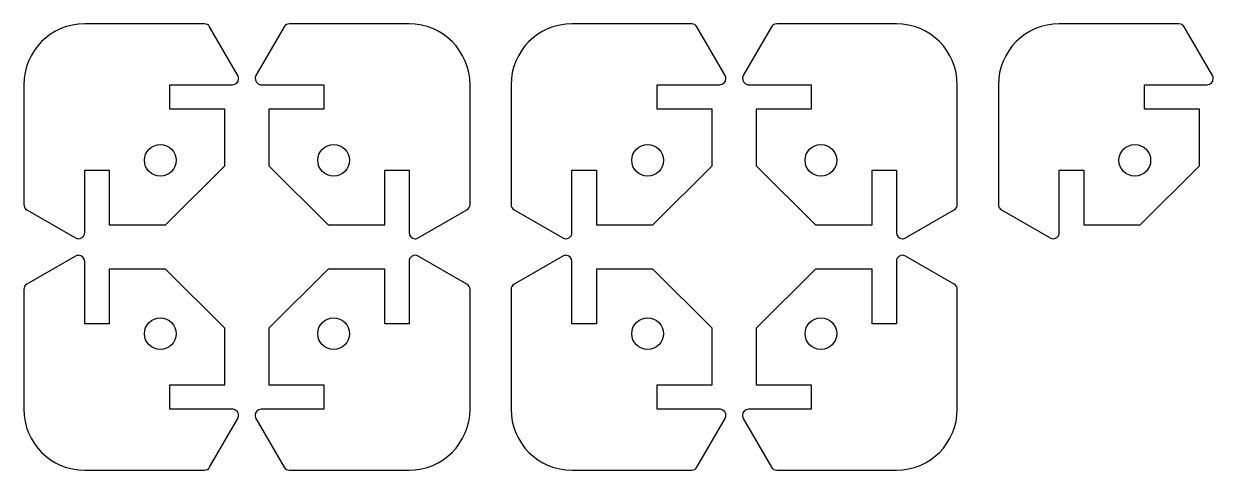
# Model space of a CAD drawing. Header units: inches. Extents: x 54 to 152, y 42 to 250.
# Drawn here: x 54.4 to 152, y 42.5 to 79.1 of the extents above; entities that cross this region are included whole.
import ezdxf

# ---------------------------------------------------------------- set-up
doc = ezdxf.new("R2010")
doc.units = ezdxf.units.IN
doc.header["$MEASUREMENT"] = 0

# ---------------------------------------------------------------- blocks, each defined once
blk = doc.blocks.new('block 2')
at = {"color": 7, "lineweight": 25, "true_color": 0xffffff}
blk.add_open_spline([(146.862, 67.891), (146.862, 68.609), (146.28, 69.191), (145.563, 69.191), (144.845, 69.191), (144.262, 68.609), (144.262, 67.891), (144.262, 67.173), (144.845, 66.591), (145.563, 66.591), (146.28, 66.591), (146.862, 67.173), (146.862, 67.891), (146.862, 67.891), (146.862, 67.891), (146.862, 67.891)], degree=3, knots=[0, 0, 0, 0, 1, 1, 1, 2, 2, 2, 3, 3, 3, 4, 4, 4, 5, 5, 5, 5], dxfattribs=at)
blk = doc.blocks.new('block 3')
at = {"color": 7, "lineweight": 25, "true_color": 0xffffff}
blk.add_open_spline([(151.496, 74.091), (151.773, 74.091), (151.997, 74.315), (151.997, 74.591), (151.997, 74.679), (151.973, 74.765), (151.929, 74.841)], degree=3, knots=[0, 0, 0, 0, 1, 1, 1, 2, 2, 2, 2], dxfattribs=at)
blk = doc.blocks.new('block 4')
at = {"color": 7, "lineweight": 25, "true_color": 0xffffff}
blk.add_lwpolyline([(146.362, 74.091), (151.496, 74.091)], dxfattribs=at)
blk = doc.blocks.new('block 5')
at = {"color": 7, "lineweight": 25, "true_color": 0xffffff}
blk.add_lwpolyline([(146.005, 62.591), (150.862, 67.449)], dxfattribs=at)
blk = doc.blocks.new('block 6')
at = {"color": 7, "lineweight": 25, "true_color": 0xffffff}
blk.add_lwpolyline([(141.363, 62.591), (146.005, 62.591)], dxfattribs=at)
blk = doc.blocks.new('block 7')
at = {"color": 7, "lineweight": 25, "true_color": 0xffffff}
blk.add_lwpolyline([(139.362, 67.091), (141.363, 67.091)], dxfattribs=at)
blk = doc.blocks.new('block 8')
at = {"color": 7, "lineweight": 25, "true_color": 0xffffff}
blk.add_lwpolyline([(139.362, 61.957), (139.362, 67.091)], dxfattribs=at)
blk = doc.blocks.new('block 9')
at = {"color": 7, "lineweight": 25, "true_color": 0xffffff}
blk.add_open_spline([(138.612, 61.524), (138.852, 61.386), (139.157, 61.468), (139.296, 61.707), (139.339, 61.783), (139.362, 61.869), (139.362, 61.957)], degree=3, knots=[0, 0, 0, 0, 1, 1, 1, 2, 2, 2, 2], dxfattribs=at)
blk = doc.blocks.new('block 10')
at = {"color": 7, "lineweight": 25, "true_color": 0xffffff}
blk.add_open_spline([(134.363, 64.267), (134.363, 64.088), (134.458, 63.923), (134.613, 63.834)], degree=3, dxfattribs=at)
blk = doc.blocks.new('block 11')
at = {"color": 7, "lineweight": 25, "true_color": 0xffffff}
blk.add_lwpolyline([(134.363, 74.091), (134.363, 64.267)], dxfattribs=at)
blk = doc.blocks.new('block 12')
at = {"color": 7, "lineweight": 25, "true_color": 0xffffff}
blk.add_open_spline([(139.362, 79.091), (136.601, 79.091), (134.363, 76.853), (134.363, 74.091)], degree=3, dxfattribs=at)
blk = doc.blocks.new('block 13')
at = {"color": 7, "lineweight": 25, "true_color": 0xffffff}
blk.add_lwpolyline([(149.187, 79.091), (139.362, 79.091)], dxfattribs=at)
blk = doc.blocks.new('block 14')
at = {"color": 7, "lineweight": 25, "true_color": 0xffffff}
blk.add_open_spline([(149.62, 78.841), (149.531, 78.996), (149.366, 79.091), (149.187, 79.091)], degree=3, dxfattribs=at)
blk = doc.blocks.new('block 15')
at = {"color": 7, "lineweight": 25, "true_color": 0xffffff}
blk.add_lwpolyline([(151.929, 74.841), (149.62, 78.841)], dxfattribs=at)
blk = doc.blocks.new('block 16')
at = {"color": 7, "lineweight": 25, "true_color": 0xffffff}
blk.add_lwpolyline([(150.862, 72.091), (146.362, 72.091)], dxfattribs=at)
blk = doc.blocks.new('block 17')
at = {"color": 7, "lineweight": 25, "true_color": 0xffffff}
blk.add_lwpolyline([(150.862, 67.449), (150.862, 72.091)], dxfattribs=at)
blk = doc.blocks.new('block 18')
at = {"color": 7, "lineweight": 25, "true_color": 0xffffff}
blk.add_lwpolyline([(141.363, 67.091), (141.363, 62.591)], dxfattribs=at)
blk = doc.blocks.new('block 19')
at = {"color": 7, "lineweight": 25, "true_color": 0xffffff}
blk.add_lwpolyline([(146.362, 72.091), (146.362, 74.091)], dxfattribs=at)
blk = doc.blocks.new('block 20')
at = {"color": 7, "lineweight": 25, "true_color": 0xffffff}
blk.add_lwpolyline([(134.613, 63.834), (138.612, 61.524)], dxfattribs=at)
blk = doc.blocks.new('block 21')
at = {"color": 7, "lineweight": 25, "true_color": 0xffffff}
blk.add_open_spline([(106.863, 67.891), (106.863, 68.609), (106.281, 69.191), (105.563, 69.191), (104.845, 69.191), (104.263, 68.609), (104.263, 67.891), (104.263, 67.173), (104.845, 66.591), (105.563, 66.591), (106.281, 66.591), (106.863, 67.173), (106.863, 67.891), (106.863, 67.891), (106.863, 67.891), (106.863, 67.891)], degree=3, knots=[0, 0, 0, 0, 1, 1, 1, 2, 2, 2, 3, 3, 3, 4, 4, 4, 5, 5, 5, 5], dxfattribs=at)
blk = doc.blocks.new('block 22')
at = {"color": 7, "lineweight": 25, "true_color": 0xffffff}
blk.add_open_spline([(111.496, 74.091), (111.773, 74.091), (111.997, 74.315), (111.997, 74.591), (111.997, 74.679), (111.974, 74.765), (111.929, 74.841)], degree=3, knots=[0, 0, 0, 0, 1, 1, 1, 2, 2, 2, 2], dxfattribs=at)
blk = doc.blocks.new('block 23')
at = {"color": 7, "lineweight": 25, "true_color": 0xffffff}
blk.add_lwpolyline([(106.362, 72.091), (106.362, 74.091)], dxfattribs=at)
blk = doc.blocks.new('block 24')
at = {"color": 7, "lineweight": 25, "true_color": 0xffffff}
blk.add_lwpolyline([(110.862, 67.449), (110.862, 72.091)], dxfattribs=at)
blk = doc.blocks.new('block 25')
at = {"color": 7, "lineweight": 25, "true_color": 0xffffff}
blk.add_lwpolyline([(106.005, 62.591), (110.862, 67.449)], dxfattribs=at)
blk = doc.blocks.new('block 26')
at = {"color": 7, "lineweight": 25, "true_color": 0xffffff}
blk.add_lwpolyline([(101.362, 62.591), (106.005, 62.591)], dxfattribs=at)
blk = doc.blocks.new('block 27')
at = {"color": 7, "lineweight": 25, "true_color": 0xffffff}
blk.add_lwpolyline([(99.362, 67.091), (101.362, 67.091)], dxfattribs=at)
blk = doc.blocks.new('block 28')
at = {"color": 7, "lineweight": 25, "true_color": 0xffffff}
blk.add_lwpolyline([(99.362, 61.957), (99.362, 67.091)], dxfattribs=at)
blk = doc.blocks.new('block 29')
at = {"color": 7, "lineweight": 25, "true_color": 0xffffff}
blk.add_open_spline([(98.612, 61.524), (98.852, 61.386), (99.157, 61.468), (99.296, 61.707), (99.339, 61.783), (99.362, 61.869), (99.362, 61.957)], degree=3, knots=[0, 0, 0, 0, 1, 1, 1, 2, 2, 2, 2], dxfattribs=at)
blk = doc.blocks.new('block 30')
at = {"color": 7, "lineweight": 25, "true_color": 0xffffff}
blk.add_lwpolyline([(94.612, 63.834), (98.612, 61.524)], dxfattribs=at)
blk = doc.blocks.new('block 31')
at = {"color": 7, "lineweight": 25, "true_color": 0xffffff}
blk.add_open_spline([(94.363, 64.267), (94.363, 64.088), (94.458, 63.923), (94.612, 63.834)], degree=3, dxfattribs=at)
blk = doc.blocks.new('block 32')
at = {"color": 7, "lineweight": 25, "true_color": 0xffffff}
blk.add_lwpolyline([(94.363, 74.091), (94.363, 64.267)], dxfattribs=at)
blk = doc.blocks.new('block 33')
at = {"color": 7, "lineweight": 25, "true_color": 0xffffff}
blk.add_open_spline([(99.362, 79.091), (96.601, 79.091), (94.363, 76.853), (94.363, 74.091)], degree=3, dxfattribs=at)
blk = doc.blocks.new('block 34')
at = {"color": 7, "lineweight": 25, "true_color": 0xffffff}
blk.add_open_spline([(109.62, 78.841), (109.531, 78.996), (109.366, 79.091), (109.187, 79.091)], degree=3, dxfattribs=at)
blk = doc.blocks.new('block 35')
at = {"color": 7, "lineweight": 25, "true_color": 0xffffff}
blk.add_lwpolyline([(111.929, 74.841), (109.62, 78.841)], dxfattribs=at)
blk = doc.blocks.new('block 36')
at = {"color": 7, "lineweight": 25, "true_color": 0xffffff}
blk.add_lwpolyline([(101.362, 67.091), (101.362, 62.591)], dxfattribs=at)
blk = doc.blocks.new('block 37')
at = {"color": 7, "lineweight": 25, "true_color": 0xffffff}
blk.add_lwpolyline([(106.362, 74.091), (111.496, 74.091)], dxfattribs=at)
blk = doc.blocks.new('block 38')
at = {"color": 7, "lineweight": 25, "true_color": 0xffffff}
blk.add_lwpolyline([(109.187, 79.091), (99.362, 79.091)], dxfattribs=at)
blk = doc.blocks.new('block 39')
at = {"color": 7, "lineweight": 25, "true_color": 0xffffff}
blk.add_lwpolyline([(110.862, 72.091), (106.362, 72.091)], dxfattribs=at)
blk = doc.blocks.new('block 40')
at = {"color": 7, "lineweight": 25, "true_color": 0xffffff}
blk.add_open_spline([(121.09, 67.891), (121.09, 68.609), (120.508, 69.191), (119.79, 69.191), (119.072, 69.191), (118.49, 68.609), (118.49, 67.891), (118.49, 67.173), (119.072, 66.591), (119.79, 66.591), (120.508, 66.591), (121.09, 67.173), (121.09, 67.891), (121.09, 67.891), (121.09, 67.891), (121.09, 67.891)], degree=3, knots=[0, 0, 0, 0, 1, 1, 1, 2, 2, 2, 3, 3, 3, 4, 4, 4, 5, 5, 5, 5], dxfattribs=at)
blk = doc.blocks.new('block 41')
at = {"color": 7, "lineweight": 25, "true_color": 0xffffff}
blk.add_open_spline([(125.99, 61.957), (125.99, 61.681), (126.214, 61.457), (126.49, 61.457), (126.578, 61.457), (126.664, 61.48), (126.74, 61.524)], degree=3, knots=[0, 0, 0, 0, 1, 1, 1, 2, 2, 2, 2], dxfattribs=at)
blk = doc.blocks.new('block 42')
at = {"color": 7, "lineweight": 25, "true_color": 0xffffff}
blk.add_lwpolyline([(125.99, 67.091), (125.99, 61.957)], dxfattribs=at)
blk = doc.blocks.new('block 43')
at = {"color": 7, "lineweight": 25, "true_color": 0xffffff}
blk.add_lwpolyline([(123.99, 67.091), (125.99, 67.091)], dxfattribs=at)
blk = doc.blocks.new('block 44')
at = {"color": 7, "lineweight": 25, "true_color": 0xffffff}
blk.add_lwpolyline([(123.99, 62.591), (123.99, 67.091)], dxfattribs=at)
blk = doc.blocks.new('block 45')
at = {"color": 7, "lineweight": 25, "true_color": 0xffffff}
blk.add_lwpolyline([(119.348, 62.591), (123.99, 62.591)], dxfattribs=at)
blk = doc.blocks.new('block 46')
at = {"color": 7, "lineweight": 25, "true_color": 0xffffff}
blk.add_lwpolyline([(114.49, 67.449), (119.348, 62.591)], dxfattribs=at)
blk = doc.blocks.new('block 47')
at = {"color": 7, "lineweight": 25, "true_color": 0xffffff}
blk.add_lwpolyline([(114.49, 72.091), (114.49, 67.449)], dxfattribs=at)
blk = doc.blocks.new('block 48')
at = {"color": 7, "lineweight": 25, "true_color": 0xffffff}
blk.add_lwpolyline([(118.99, 72.091), (114.49, 72.091)], dxfattribs=at)
blk = doc.blocks.new('block 49')
at = {"color": 7, "lineweight": 25, "true_color": 0xffffff}
blk.add_lwpolyline([(118.99, 74.091), (118.99, 72.091)], dxfattribs=at)
blk = doc.blocks.new('block 50')
at = {"color": 7, "lineweight": 25, "true_color": 0xffffff}
blk.add_lwpolyline([(113.856, 74.091), (118.99, 74.091)], dxfattribs=at)
blk = doc.blocks.new('block 51')
at = {"color": 7, "lineweight": 25, "true_color": 0xffffff}
blk.add_open_spline([(113.423, 74.841), (113.285, 74.602), (113.367, 74.296), (113.606, 74.158), (113.682, 74.114), (113.768, 74.091), (113.856, 74.091)], degree=3, knots=[0, 0, 0, 0, 1, 1, 1, 2, 2, 2, 2], dxfattribs=at)
blk = doc.blocks.new('block 52')
at = {"color": 7, "lineweight": 25, "true_color": 0xffffff}
blk.add_lwpolyline([(115.732, 78.841), (113.423, 74.841)], dxfattribs=at)
blk = doc.blocks.new('block 53')
at = {"color": 7, "lineweight": 25, "true_color": 0xffffff}
blk.add_open_spline([(116.165, 79.091), (115.987, 79.091), (115.822, 78.996), (115.732, 78.841)], degree=3, dxfattribs=at)
blk = doc.blocks.new('block 54')
at = {"color": 7, "lineweight": 25, "true_color": 0xffffff}
blk.add_lwpolyline([(125.99, 79.091), (116.165, 79.091)], dxfattribs=at)
blk = doc.blocks.new('block 55')
at = {"color": 7, "lineweight": 25, "true_color": 0xffffff}
blk.add_open_spline([(130.99, 74.091), (130.99, 76.853), (128.751, 79.091), (125.99, 79.091)], degree=3, dxfattribs=at)
blk = doc.blocks.new('block 56')
at = {"color": 7, "lineweight": 25, "true_color": 0xffffff}
blk.add_lwpolyline([(130.99, 64.267), (130.99, 74.091)], dxfattribs=at)
blk = doc.blocks.new('block 57')
at = {"color": 7, "lineweight": 25, "true_color": 0xffffff}
blk.add_open_spline([(130.74, 63.834), (130.895, 63.923), (130.99, 64.088), (130.99, 64.267)], degree=3, dxfattribs=at)
blk = doc.blocks.new('block 58')
at = {"color": 7, "lineweight": 25, "true_color": 0xffffff}
blk.add_lwpolyline([(126.74, 61.524), (130.74, 63.834)], dxfattribs=at)
blk = doc.blocks.new('block 59')
at = {"color": 7, "lineweight": 25, "true_color": 0xffffff}
blk.add_open_spline([(113.856, 47.464), (113.58, 47.464), (113.356, 47.24), (113.356, 46.964), (113.356, 46.876), (113.379, 46.79), (113.423, 46.714)], degree=3, knots=[0, 0, 0, 0, 1, 1, 1, 2, 2, 2, 2], dxfattribs=at)
blk = doc.blocks.new('block 60')
at = {"color": 7, "lineweight": 25, "true_color": 0xffffff}
blk.add_lwpolyline([(118.99, 47.464), (113.856, 47.464)], dxfattribs=at)
blk = doc.blocks.new('block 61')
at = {"color": 7, "lineweight": 25, "true_color": 0xffffff}
blk.add_lwpolyline([(118.99, 49.464), (118.99, 47.464)], dxfattribs=at)
blk = doc.blocks.new('block 62')
at = {"color": 7, "lineweight": 25, "true_color": 0xffffff}
blk.add_lwpolyline([(114.49, 54.106), (114.49, 49.464)], dxfattribs=at)
blk = doc.blocks.new('block 63')
at = {"color": 7, "lineweight": 25, "true_color": 0xffffff}
blk.add_lwpolyline([(119.348, 58.964), (114.49, 54.106)], dxfattribs=at)
blk = doc.blocks.new('block 64')
at = {"color": 7, "lineweight": 25, "true_color": 0xffffff}
blk.add_lwpolyline([(123.99, 58.964), (119.348, 58.964)], dxfattribs=at)
blk = doc.blocks.new('block 65')
at = {"color": 7, "lineweight": 25, "true_color": 0xffffff}
blk.add_lwpolyline([(125.99, 59.598), (125.99, 54.464)], dxfattribs=at)
blk = doc.blocks.new('block 66')
at = {"color": 7, "lineweight": 25, "true_color": 0xffffff}
blk.add_open_spline([(126.74, 60.031), (126.501, 60.169), (126.195, 60.087), (126.057, 59.848), (126.013, 59.772), (125.99, 59.686), (125.99, 59.598)], degree=3, knots=[0, 0, 0, 0, 1, 1, 1, 2, 2, 2, 2], dxfattribs=at)
blk = doc.blocks.new('block 67')
at = {"color": 7, "lineweight": 25, "true_color": 0xffffff}
blk.add_lwpolyline([(130.74, 57.722), (126.74, 60.031)], dxfattribs=at)
blk = doc.blocks.new('block 68')
at = {"color": 7, "lineweight": 25, "true_color": 0xffffff}
blk.add_open_spline([(130.99, 57.288), (130.99, 57.467), (130.895, 57.632), (130.74, 57.722)], degree=3, dxfattribs=at)
blk = doc.blocks.new('block 69')
at = {"color": 7, "lineweight": 25, "true_color": 0xffffff}
blk.add_open_spline([(125.99, 42.464), (128.751, 42.464), (130.99, 44.703), (130.99, 47.464)], degree=3, dxfattribs=at)
blk = doc.blocks.new('block 70')
at = {"color": 7, "lineweight": 25, "true_color": 0xffffff}
blk.add_lwpolyline([(116.165, 42.464), (125.99, 42.464)], dxfattribs=at)
blk = doc.blocks.new('block 71')
at = {"color": 7, "lineweight": 25, "true_color": 0xffffff}
blk.add_open_spline([(115.732, 42.714), (115.822, 42.559), (115.987, 42.464), (116.165, 42.464)], degree=3, dxfattribs=at)
blk = doc.blocks.new('block 72')
at = {"color": 7, "lineweight": 25, "true_color": 0xffffff}
blk.add_lwpolyline([(113.423, 46.714), (115.732, 42.714)], dxfattribs=at)
blk = doc.blocks.new('block 73')
at = {"color": 7, "lineweight": 25, "true_color": 0xffffff}
blk.add_lwpolyline([(114.49, 49.464), (118.99, 49.464)], dxfattribs=at)
blk = doc.blocks.new('block 74')
at = {"color": 7, "lineweight": 25, "true_color": 0xffffff}
blk.add_lwpolyline([(123.99, 54.464), (123.99, 58.964)], dxfattribs=at)
blk = doc.blocks.new('block 75')
at = {"color": 7, "lineweight": 25, "true_color": 0xffffff}
blk.add_open_spline([(121.09, 53.664), (121.09, 54.382), (120.508, 54.964), (119.79, 54.964), (119.072, 54.964), (118.49, 54.382), (118.49, 53.664), (118.49, 52.946), (119.072, 52.364), (119.79, 52.364), (120.508, 52.364), (121.09, 52.946), (121.09, 53.664), (121.09, 53.664), (121.09, 53.664), (121.09, 53.664)], degree=3, knots=[0, 0, 0, 0, 1, 1, 1, 2, 2, 2, 3, 3, 3, 4, 4, 4, 5, 5, 5, 5], dxfattribs=at)
blk = doc.blocks.new('block 76')
at = {"color": 7, "lineweight": 25, "true_color": 0xffffff}
blk.add_lwpolyline([(125.99, 54.464), (123.99, 54.464)], dxfattribs=at)
blk = doc.blocks.new('block 77')
at = {"color": 7, "lineweight": 25, "true_color": 0xffffff}
blk.add_lwpolyline([(130.99, 47.464), (130.99, 57.288)], dxfattribs=at)
blk = doc.blocks.new('block 78')
at = {"color": 7, "lineweight": 25, "true_color": 0xffffff}
blk.add_open_spline([(106.863, 53.664), (106.863, 54.382), (106.281, 54.964), (105.563, 54.964), (104.845, 54.964), (104.263, 54.382), (104.263, 53.664), (104.263, 52.946), (104.845, 52.364), (105.563, 52.364), (106.281, 52.364), (106.863, 52.946), (106.863, 53.664), (106.863, 53.664), (106.863, 53.664), (106.863, 53.664)], degree=3, knots=[0, 0, 0, 0, 1, 1, 1, 2, 2, 2, 3, 3, 3, 4, 4, 4, 5, 5, 5, 5], dxfattribs=at)
blk = doc.blocks.new('block 79')
at = {"color": 7, "lineweight": 25, "true_color": 0xffffff}
blk.add_open_spline([(99.362, 59.598), (99.362, 59.874), (99.139, 60.098), (98.863, 60.098), (98.775, 60.098), (98.689, 60.075), (98.612, 60.031)], degree=3, knots=[0, 0, 0, 0, 1, 1, 1, 2, 2, 2, 2], dxfattribs=at)
blk = doc.blocks.new('block 80')
at = {"color": 7, "lineweight": 25, "true_color": 0xffffff}
blk.add_lwpolyline([(99.362, 54.464), (99.362, 59.598)], dxfattribs=at)
blk = doc.blocks.new('block 81')
at = {"color": 7, "lineweight": 25, "true_color": 0xffffff}
blk.add_lwpolyline([(110.862, 54.106), (106.005, 58.964)], dxfattribs=at)
blk = doc.blocks.new('block 82')
at = {"color": 7, "lineweight": 25, "true_color": 0xffffff}
blk.add_lwpolyline([(110.862, 49.464), (110.862, 54.106)], dxfattribs=at)
blk = doc.blocks.new('block 83')
at = {"color": 7, "lineweight": 25, "true_color": 0xffffff}
blk.add_lwpolyline([(111.496, 47.464), (106.362, 47.464)], dxfattribs=at)
blk = doc.blocks.new('block 84')
at = {"color": 7, "lineweight": 25, "true_color": 0xffffff}
blk.add_open_spline([(111.929, 46.714), (112.068, 46.953), (111.986, 47.259), (111.746, 47.397), (111.67, 47.441), (111.584, 47.464), (111.496, 47.464)], degree=3, knots=[0, 0, 0, 0, 1, 1, 1, 2, 2, 2, 2], dxfattribs=at)
blk = doc.blocks.new('block 85')
at = {"color": 7, "lineweight": 25, "true_color": 0xffffff}
blk.add_lwpolyline([(109.62, 42.714), (111.929, 46.714)], dxfattribs=at)
blk = doc.blocks.new('block 86')
at = {"color": 7, "lineweight": 25, "true_color": 0xffffff}
blk.add_open_spline([(109.187, 42.464), (109.366, 42.464), (109.531, 42.559), (109.62, 42.714)], degree=3, dxfattribs=at)
blk = doc.blocks.new('block 87')
at = {"color": 7, "lineweight": 25, "true_color": 0xffffff}
blk.add_lwpolyline([(99.362, 42.464), (109.187, 42.464)], dxfattribs=at)
blk = doc.blocks.new('block 88')
at = {"color": 7, "lineweight": 25, "true_color": 0xffffff}
blk.add_open_spline([(94.363, 47.464), (94.363, 44.703), (96.601, 42.464), (99.362, 42.464)], degree=3, dxfattribs=at)
blk = doc.blocks.new('block 89')
at = {"color": 7, "lineweight": 25, "true_color": 0xffffff}
blk.add_open_spline([(94.612, 57.722), (94.458, 57.632), (94.363, 57.467), (94.363, 57.288)], degree=3, dxfattribs=at)
blk = doc.blocks.new('block 90')
at = {"color": 7, "lineweight": 25, "true_color": 0xffffff}
blk.add_lwpolyline([(98.612, 60.031), (94.612, 57.722)], dxfattribs=at)
blk = doc.blocks.new('block 91')
at = {"color": 7, "lineweight": 25, "true_color": 0xffffff}
blk.add_lwpolyline([(101.362, 58.964), (101.362, 54.464)], dxfattribs=at)
blk = doc.blocks.new('block 92')
at = {"color": 7, "lineweight": 25, "true_color": 0xffffff}
blk.add_lwpolyline([(106.362, 49.464), (110.862, 49.464)], dxfattribs=at)
blk = doc.blocks.new('block 93')
at = {"color": 7, "lineweight": 25, "true_color": 0xffffff}
blk.add_lwpolyline([(106.362, 47.464), (106.362, 49.464)], dxfattribs=at)
blk = doc.blocks.new('block 94')
at = {"color": 7, "lineweight": 25, "true_color": 0xffffff}
blk.add_lwpolyline([(94.363, 57.288), (94.363, 47.464)], dxfattribs=at)
blk = doc.blocks.new('block 95')
at = {"color": 7, "lineweight": 25, "true_color": 0xffffff}
blk.add_lwpolyline([(101.362, 54.464), (99.362, 54.464)], dxfattribs=at)
blk = doc.blocks.new('block 96')
at = {"color": 7, "lineweight": 25, "true_color": 0xffffff}
blk.add_lwpolyline([(106.005, 58.964), (101.362, 58.964)], dxfattribs=at)
blk = doc.blocks.new('block 97')
at = {"color": 7, "lineweight": 25, "true_color": 0xffffff}
blk.add_open_spline([(66.862, 67.891), (66.862, 68.609), (66.281, 69.191), (65.563, 69.191), (64.844, 69.191), (64.263, 68.609), (64.263, 67.891), (64.263, 67.173), (64.844, 66.591), (65.563, 66.591), (66.281, 66.591), (66.862, 67.173), (66.862, 67.891), (66.862, 67.891), (66.862, 67.891), (66.862, 67.891)], degree=3, knots=[0, 0, 0, 0, 1, 1, 1, 2, 2, 2, 3, 3, 3, 4, 4, 4, 5, 5, 5, 5], dxfattribs=at)
blk = doc.blocks.new('block 98')
at = {"color": 7, "lineweight": 25, "true_color": 0xffffff}
blk.add_open_spline([(71.496, 74.091), (71.773, 74.091), (71.996, 74.315), (71.996, 74.591), (71.996, 74.679), (71.973, 74.765), (71.929, 74.841)], degree=3, knots=[0, 0, 0, 0, 1, 1, 1, 2, 2, 2, 2], dxfattribs=at)
blk = doc.blocks.new('block 99')
at = {"color": 7, "lineweight": 25, "true_color": 0xffffff}
blk.add_lwpolyline([(66.363, 72.091), (66.363, 74.091)], dxfattribs=at)
blk = doc.blocks.new('block 100')
at = {"color": 7, "lineweight": 25, "true_color": 0xffffff}
blk.add_lwpolyline([(70.863, 67.449), (70.863, 72.091)], dxfattribs=at)
blk = doc.blocks.new('block 101')
at = {"color": 7, "lineweight": 25, "true_color": 0xffffff}
blk.add_lwpolyline([(66.005, 62.591), (70.863, 67.449)], dxfattribs=at)
blk = doc.blocks.new('block 102')
at = {"color": 7, "lineweight": 25, "true_color": 0xffffff}
blk.add_lwpolyline([(61.362, 62.591), (66.005, 62.591)], dxfattribs=at)
blk = doc.blocks.new('block 103')
at = {"color": 7, "lineweight": 25, "true_color": 0xffffff}
blk.add_open_spline([(54.363, 64.267), (54.363, 64.088), (54.458, 63.923), (54.613, 63.834)], degree=3, dxfattribs=at)
blk = doc.blocks.new('block 104')
at = {"color": 7, "lineweight": 25, "true_color": 0xffffff}
blk.add_lwpolyline([(54.363, 74.091), (54.363, 64.267)], dxfattribs=at)
blk = doc.blocks.new('block 105')
at = {"color": 7, "lineweight": 25, "true_color": 0xffffff}
blk.add_lwpolyline([(69.187, 79.091), (59.362, 79.091)], dxfattribs=at)
blk = doc.blocks.new('block 106')
at = {"color": 7, "lineweight": 25, "true_color": 0xffffff}
blk.add_lwpolyline([(71.929, 74.841), (69.62, 78.841)], dxfattribs=at)
blk = doc.blocks.new('block 107')
at = {"color": 7, "lineweight": 25, "true_color": 0xffffff}
blk.add_lwpolyline([(61.362, 67.091), (61.362, 62.591)], dxfattribs=at)
blk = doc.blocks.new('block 108')
at = {"color": 7, "lineweight": 25, "true_color": 0xffffff}
blk.add_lwpolyline([(54.613, 63.834), (58.612, 61.524)], dxfattribs=at)
blk = doc.blocks.new('block 109')
at = {"color": 7, "lineweight": 25, "true_color": 0xffffff}
blk.add_open_spline([(58.612, 61.524), (58.852, 61.386), (59.157, 61.468), (59.295, 61.707), (59.339, 61.783), (59.362, 61.869), (59.362, 61.957)], degree=3, knots=[0, 0, 0, 0, 1, 1, 1, 2, 2, 2, 2], dxfattribs=at)
blk = doc.blocks.new('block 110')
at = {"color": 7, "lineweight": 25, "true_color": 0xffffff}
blk.add_open_spline([(59.362, 79.091), (56.601, 79.091), (54.363, 76.853), (54.363, 74.091)], degree=3, dxfattribs=at)
blk = doc.blocks.new('block 111')
at = {"color": 7, "lineweight": 25, "true_color": 0xffffff}
blk.add_lwpolyline([(66.363, 74.091), (71.496, 74.091)], dxfattribs=at)
blk = doc.blocks.new('block 112')
at = {"color": 7, "lineweight": 25, "true_color": 0xffffff}
blk.add_lwpolyline([(59.362, 67.091), (61.362, 67.091)], dxfattribs=at)
blk = doc.blocks.new('block 113')
at = {"color": 7, "lineweight": 25, "true_color": 0xffffff}
blk.add_lwpolyline([(59.362, 61.957), (59.362, 67.091)], dxfattribs=at)
blk = doc.blocks.new('block 114')
at = {"color": 7, "lineweight": 25, "true_color": 0xffffff}
blk.add_lwpolyline([(70.863, 72.091), (66.363, 72.091)], dxfattribs=at)
blk = doc.blocks.new('block 115')
at = {"color": 7, "lineweight": 25, "true_color": 0xffffff}
blk.add_open_spline([(69.62, 78.841), (69.531, 78.996), (69.366, 79.091), (69.187, 79.091)], degree=3, dxfattribs=at)
blk = doc.blocks.new('block 116')
at = {"color": 7, "lineweight": 25, "true_color": 0xffffff}
blk.add_open_spline([(81.09, 67.891), (81.09, 68.609), (80.508, 69.191), (79.79, 69.191), (79.072, 69.191), (78.49, 68.609), (78.49, 67.891), (78.49, 67.173), (79.072, 66.591), (79.79, 66.591), (80.508, 66.591), (81.09, 67.173), (81.09, 67.891), (81.09, 67.891), (81.09, 67.891), (81.09, 67.891)], degree=3, knots=[0, 0, 0, 0, 1, 1, 1, 2, 2, 2, 3, 3, 3, 4, 4, 4, 5, 5, 5, 5], dxfattribs=at)
blk = doc.blocks.new('block 117')
at = {"color": 7, "lineweight": 25, "true_color": 0xffffff}
blk.add_open_spline([(85.99, 61.957), (85.99, 61.681), (86.214, 61.457), (86.49, 61.457), (86.578, 61.457), (86.664, 61.48), (86.74, 61.524)], degree=3, knots=[0, 0, 0, 0, 1, 1, 1, 2, 2, 2, 2], dxfattribs=at)
blk = doc.blocks.new('block 118')
at = {"color": 7, "lineweight": 25, "true_color": 0xffffff}
blk.add_lwpolyline([(85.99, 67.091), (85.99, 61.957)], dxfattribs=at)
blk = doc.blocks.new('block 119')
at = {"color": 7, "lineweight": 25, "true_color": 0xffffff}
blk.add_lwpolyline([(83.99, 67.091), (85.99, 67.091)], dxfattribs=at)
blk = doc.blocks.new('block 120')
at = {"color": 7, "lineweight": 25, "true_color": 0xffffff}
blk.add_lwpolyline([(83.99, 62.591), (83.99, 67.091)], dxfattribs=at)
blk = doc.blocks.new('block 121')
at = {"color": 7, "lineweight": 25, "true_color": 0xffffff}
blk.add_lwpolyline([(79.348, 62.591), (83.99, 62.591)], dxfattribs=at)
blk = doc.blocks.new('block 122')
at = {"color": 7, "lineweight": 25, "true_color": 0xffffff}
blk.add_lwpolyline([(74.49, 67.449), (79.348, 62.591)], dxfattribs=at)
blk = doc.blocks.new('block 123')
at = {"color": 7, "lineweight": 25, "true_color": 0xffffff}
blk.add_lwpolyline([(74.49, 72.091), (74.49, 67.449)], dxfattribs=at)
blk = doc.blocks.new('block 124')
at = {"color": 7, "lineweight": 25, "true_color": 0xffffff}
blk.add_lwpolyline([(78.99, 72.091), (74.49, 72.091)], dxfattribs=at)
blk = doc.blocks.new('block 125')
at = {"color": 7, "lineweight": 25, "true_color": 0xffffff}
blk.add_lwpolyline([(73.856, 74.091), (78.99, 74.091)], dxfattribs=at)
blk = doc.blocks.new('block 126')
at = {"color": 7, "lineweight": 25, "true_color": 0xffffff}
blk.add_lwpolyline([(75.732, 78.841), (73.423, 74.841)], dxfattribs=at)
blk = doc.blocks.new('block 127')
at = {"color": 7, "lineweight": 25, "true_color": 0xffffff}
blk.add_open_spline([(76.165, 79.091), (75.987, 79.091), (75.822, 78.996), (75.732, 78.841)], degree=3, dxfattribs=at)
blk = doc.blocks.new('block 128')
at = {"color": 7, "lineweight": 25, "true_color": 0xffffff}
blk.add_lwpolyline([(85.99, 79.091), (76.165, 79.091)], dxfattribs=at)
blk = doc.blocks.new('block 129')
at = {"color": 7, "lineweight": 25, "true_color": 0xffffff}
blk.add_lwpolyline([(90.99, 64.267), (90.99, 74.091)], dxfattribs=at)
blk = doc.blocks.new('block 130')
at = {"color": 7, "lineweight": 25, "true_color": 0xffffff}
blk.add_open_spline([(90.74, 63.834), (90.895, 63.923), (90.99, 64.088), (90.99, 64.267)], degree=3, dxfattribs=at)
blk = doc.blocks.new('block 131')
at = {"color": 7, "lineweight": 25, "true_color": 0xffffff}
blk.add_open_spline([(73.423, 74.841), (73.285, 74.602), (73.367, 74.296), (73.606, 74.158), (73.682, 74.114), (73.768, 74.091), (73.856, 74.091)], degree=3, knots=[0, 0, 0, 0, 1, 1, 1, 2, 2, 2, 2], dxfattribs=at)
blk = doc.blocks.new('block 132')
at = {"color": 7, "lineweight": 25, "true_color": 0xffffff}
blk.add_lwpolyline([(78.99, 74.091), (78.99, 72.091)], dxfattribs=at)
blk = doc.blocks.new('block 133')
at = {"color": 7, "lineweight": 25, "true_color": 0xffffff}
blk.add_open_spline([(90.99, 74.091), (90.99, 76.853), (88.751, 79.091), (85.99, 79.091)], degree=3, dxfattribs=at)
blk = doc.blocks.new('block 134')
at = {"color": 7, "lineweight": 25, "true_color": 0xffffff}
blk.add_lwpolyline([(86.74, 61.524), (90.74, 63.834)], dxfattribs=at)
blk = doc.blocks.new('block 135')
at = {"color": 7, "lineweight": 25, "true_color": 0xffffff}
blk.add_lwpolyline([(83.99, 58.964), (79.348, 58.964)], dxfattribs=at)
blk = doc.blocks.new('block 136')
at = {"color": 7, "lineweight": 25, "true_color": 0xffffff}
blk.add_lwpolyline([(74.49, 49.464), (78.99, 49.464)], dxfattribs=at)
blk = doc.blocks.new('block 137')
at = {"color": 7, "lineweight": 25, "true_color": 0xffffff}
blk.add_lwpolyline([(83.99, 54.464), (83.99, 58.964)], dxfattribs=at)
blk = doc.blocks.new('block 138')
at = {"color": 7, "lineweight": 25, "true_color": 0xffffff}
blk.add_open_spline([(86.74, 60.031), (86.501, 60.169), (86.195, 60.087), (86.057, 59.848), (86.013, 59.772), (85.99, 59.686), (85.99, 59.598)], degree=3, knots=[0, 0, 0, 0, 1, 1, 1, 2, 2, 2, 2], dxfattribs=at)
blk = doc.blocks.new('block 139')
at = {"color": 7, "lineweight": 25, "true_color": 0xffffff}
blk.add_open_spline([(73.856, 47.464), (73.58, 47.464), (73.356, 47.24), (73.356, 46.964), (73.356, 46.876), (73.379, 46.79), (73.423, 46.714)], degree=3, knots=[0, 0, 0, 0, 1, 1, 1, 2, 2, 2, 2], dxfattribs=at)
blk = doc.blocks.new('block 140')
at = {"color": 7, "lineweight": 25, "true_color": 0xffffff}
blk.add_open_spline([(90.99, 57.288), (90.99, 57.467), (90.895, 57.632), (90.74, 57.722)], degree=3, dxfattribs=at)
blk = doc.blocks.new('block 141')
at = {"color": 7, "lineweight": 25, "true_color": 0xffffff}
blk.add_open_spline([(75.732, 42.714), (75.822, 42.559), (75.987, 42.464), (76.165, 42.464)], degree=3, dxfattribs=at)
blk = doc.blocks.new('block 142')
at = {"color": 7, "lineweight": 25, "true_color": 0xffffff}
blk.add_lwpolyline([(85.99, 54.464), (83.99, 54.464)], dxfattribs=at)
blk = doc.blocks.new('block 143')
at = {"color": 7, "lineweight": 25, "true_color": 0xffffff}
blk.add_lwpolyline([(85.99, 59.598), (85.99, 54.464)], dxfattribs=at)
blk = doc.blocks.new('block 144')
at = {"color": 7, "lineweight": 25, "true_color": 0xffffff}
blk.add_lwpolyline([(90.74, 57.722), (86.74, 60.031)], dxfattribs=at)
blk = doc.blocks.new('block 145')
at = {"color": 7, "lineweight": 25, "true_color": 0xffffff}
blk.add_lwpolyline([(90.99, 47.464), (90.99, 57.288)], dxfattribs=at)
blk = doc.blocks.new('block 146')
at = {"color": 7, "lineweight": 25, "true_color": 0xffffff}
blk.add_open_spline([(85.99, 42.464), (88.751, 42.464), (90.99, 44.703), (90.99, 47.464)], degree=3, dxfattribs=at)
blk = doc.blocks.new('block 147')
at = {"color": 7, "lineweight": 25, "true_color": 0xffffff}
blk.add_lwpolyline([(76.165, 42.464), (85.99, 42.464)], dxfattribs=at)
blk = doc.blocks.new('block 148')
at = {"color": 7, "lineweight": 25, "true_color": 0xffffff}
blk.add_lwpolyline([(73.423, 46.714), (75.732, 42.714)], dxfattribs=at)
blk = doc.blocks.new('block 149')
at = {"color": 7, "lineweight": 25, "true_color": 0xffffff}
blk.add_lwpolyline([(78.99, 47.464), (73.856, 47.464)], dxfattribs=at)
blk = doc.blocks.new('block 150')
at = {"color": 7, "lineweight": 25, "true_color": 0xffffff}
blk.add_open_spline([(81.09, 53.664), (81.09, 54.382), (80.508, 54.964), (79.79, 54.964), (79.072, 54.964), (78.49, 54.382), (78.49, 53.664), (78.49, 52.946), (79.072, 52.364), (79.79, 52.364), (80.508, 52.364), (81.09, 52.946), (81.09, 53.664), (81.09, 53.664), (81.09, 53.664), (81.09, 53.664)], degree=3, knots=[0, 0, 0, 0, 1, 1, 1, 2, 2, 2, 3, 3, 3, 4, 4, 4, 5, 5, 5, 5], dxfattribs=at)
blk = doc.blocks.new('block 151')
at = {"color": 7, "lineweight": 25, "true_color": 0xffffff}
blk.add_lwpolyline([(74.49, 54.106), (74.49, 49.464)], dxfattribs=at)
blk = doc.blocks.new('block 152')
at = {"color": 7, "lineweight": 25, "true_color": 0xffffff}
blk.add_lwpolyline([(79.348, 58.964), (74.49, 54.106)], dxfattribs=at)
blk = doc.blocks.new('block 153')
at = {"color": 7, "lineweight": 25, "true_color": 0xffffff}
blk.add_lwpolyline([(78.99, 49.464), (78.99, 47.464)], dxfattribs=at)
blk = doc.blocks.new('block 154')
at = {"color": 7, "lineweight": 25, "true_color": 0xffffff}
blk.add_open_spline([(66.862, 53.664), (66.862, 54.382), (66.281, 54.964), (65.563, 54.964), (64.844, 54.964), (64.263, 54.382), (64.263, 53.664), (64.263, 52.946), (64.844, 52.364), (65.563, 52.364), (66.281, 52.364), (66.862, 52.946), (66.862, 53.664), (66.862, 53.664), (66.862, 53.664), (66.862, 53.664)], degree=3, knots=[0, 0, 0, 0, 1, 1, 1, 2, 2, 2, 3, 3, 3, 4, 4, 4, 5, 5, 5, 5], dxfattribs=at)
blk = doc.blocks.new('block 155')
at = {"color": 7, "lineweight": 25, "true_color": 0xffffff}
blk.add_open_spline([(59.362, 59.598), (59.362, 59.874), (59.139, 60.098), (58.863, 60.098), (58.775, 60.098), (58.689, 60.075), (58.612, 60.031)], degree=3, knots=[0, 0, 0, 0, 1, 1, 1, 2, 2, 2, 2], dxfattribs=at)
blk = doc.blocks.new('block 156')
at = {"color": 7, "lineweight": 25, "true_color": 0xffffff}
blk.add_lwpolyline([(59.362, 54.464), (59.362, 59.598)], dxfattribs=at)
blk = doc.blocks.new('block 157')
at = {"color": 7, "lineweight": 25, "true_color": 0xffffff}
blk.add_lwpolyline([(66.005, 58.964), (61.362, 58.964)], dxfattribs=at)
blk = doc.blocks.new('block 158')
at = {"color": 7, "lineweight": 25, "true_color": 0xffffff}
blk.add_lwpolyline([(70.863, 54.106), (66.005, 58.964)], dxfattribs=at)
blk = doc.blocks.new('block 159')
at = {"color": 7, "lineweight": 25, "true_color": 0xffffff}
blk.add_lwpolyline([(70.863, 49.464), (70.863, 54.106)], dxfattribs=at)
blk = doc.blocks.new('block 160')
at = {"color": 7, "lineweight": 25, "true_color": 0xffffff}
blk.add_lwpolyline([(71.496, 47.464), (66.363, 47.464)], dxfattribs=at)
blk = doc.blocks.new('block 161')
at = {"color": 7, "lineweight": 25, "true_color": 0xffffff}
blk.add_open_spline([(71.929, 46.714), (72.068, 46.953), (71.986, 47.259), (71.747, 47.397), (71.67, 47.441), (71.584, 47.464), (71.496, 47.464)], degree=3, knots=[0, 0, 0, 0, 1, 1, 1, 2, 2, 2, 2], dxfattribs=at)
blk = doc.blocks.new('block 162')
at = {"color": 7, "lineweight": 25, "true_color": 0xffffff}
blk.add_open_spline([(69.187, 42.464), (69.366, 42.464), (69.531, 42.559), (69.62, 42.714)], degree=3, dxfattribs=at)
blk = doc.blocks.new('block 163')
at = {"color": 7, "lineweight": 25, "true_color": 0xffffff}
blk.add_lwpolyline([(59.362, 42.464), (69.187, 42.464)], dxfattribs=at)
blk = doc.blocks.new('block 164')
at = {"color": 7, "lineweight": 25, "true_color": 0xffffff}
blk.add_open_spline([(54.363, 47.464), (54.363, 44.703), (56.601, 42.464), (59.362, 42.464)], degree=3, dxfattribs=at)
blk = doc.blocks.new('block 165')
at = {"color": 7, "lineweight": 25, "true_color": 0xffffff}
blk.add_lwpolyline([(54.363, 57.288), (54.363, 47.464)], dxfattribs=at)
blk = doc.blocks.new('block 166')
at = {"color": 7, "lineweight": 25, "true_color": 0xffffff}
blk.add_open_spline([(54.613, 57.722), (54.458, 57.632), (54.363, 57.467), (54.363, 57.288)], degree=3, dxfattribs=at)
blk = doc.blocks.new('block 167')
at = {"color": 7, "lineweight": 25, "true_color": 0xffffff}
blk.add_lwpolyline([(58.612, 60.031), (54.613, 57.722)], dxfattribs=at)
blk = doc.blocks.new('block 168')
at = {"color": 7, "lineweight": 25, "true_color": 0xffffff}
blk.add_lwpolyline([(61.362, 58.964), (61.362, 54.464)], dxfattribs=at)
blk = doc.blocks.new('block 169')
at = {"color": 7, "lineweight": 25, "true_color": 0xffffff}
blk.add_lwpolyline([(66.363, 47.464), (66.363, 49.464)], dxfattribs=at)
blk = doc.blocks.new('block 170')
at = {"color": 7, "lineweight": 25, "true_color": 0xffffff}
blk.add_lwpolyline([(69.62, 42.714), (71.929, 46.714)], dxfattribs=at)
blk = doc.blocks.new('block 171')
at = {"color": 7, "lineweight": 25, "true_color": 0xffffff}
blk.add_lwpolyline([(66.363, 49.464), (70.863, 49.464)], dxfattribs=at)
blk = doc.blocks.new('block 172')
at = {"color": 7, "lineweight": 25, "true_color": 0xffffff}
blk.add_lwpolyline([(61.362, 54.464), (59.362, 54.464)], dxfattribs=at)

msp = doc.modelspace()

# ---------------------------------------------------------------- block references
for name in ['block 110', 'block 105', 'block 115', 'block 127', 'block 128', 'block 133', 'block 33', 'block 38', 'block 34', 'block 53', 'block 54', 'block 55', 'block 12', 'block 13', 'block 14', 'block 106', 'block 126', 'block 35', 'block 52', 'block 15', 'block 98', 'block 131', 'block 22', 'block 51', 'block 3', 'block 104', 'block 99', 'block 111', 'block 125', 'block 132', 'block 129', 'block 32', 'block 23', 'block 37', 'block 50', 'block 49', 'block 56', 'block 11', 'block 4', 'block 19', 'block 114', 'block 100', 'block 123', 'block 124', 'block 39', 'block 24', 'block 47', 'block 48', 'block 16', 'block 17', 'block 97', 'block 116', 'block 21', 'block 40', 'block 2', 'block 101', 'block 122', 'block 25', 'block 46', 'block 5', 'block 112', 'block 113', 'block 107', 'block 119', 'block 120', 'block 118', 'block 27', 'block 28', 'block 36', 'block 43', 'block 44', 'block 42', 'block 7', 'block 8', 'block 18', 'block 103', 'block 108', 'block 134', 'block 130', 'block 31', 'block 30', 'block 58', 'block 57', 'block 10', 'block 20', 'block 102', 'block 121', 'block 26', 'block 45', 'block 6', 'block 109', 'block 117', 'block 29', 'block 41', 'block 9', 'block 167', 'block 155', 'block 156', 'block 138', 'block 143', 'block 144', 'block 90', 'block 79', 'block 80', 'block 66', 'block 65', 'block 67', 'block 157', 'block 168', 'block 158', 'block 152', 'block 135', 'block 137', 'block 91', 'block 96', 'block 81', 'block 63', 'block 64', 'block 74', 'block 166', 'block 140', 'block 89', 'block 68', 'block 165', 'block 145', 'block 94', 'block 77', 'block 154', 'block 150', 'block 78', 'block 75', 'block 172', 'block 159', 'block 151', 'block 142', 'block 95', 'block 82', 'block 62', 'block 76', 'block 169', 'block 171', 'block 136', 'block 153', 'block 92', 'block 93', 'block 73', 'block 61', 'block 164', 'block 160', 'block 161', 'block 139', 'block 149', 'block 146', 'block 88', 'block 83', 'block 84', 'block 59', 'block 60', 'block 69', 'block 170', 'block 148', 'block 85', 'block 72', 'block 163', 'block 162', 'block 141', 'block 147', 'block 87', 'block 86', 'block 71', 'block 70']:
    msp.add_blockref(name, (0, 0))

doc.saveas('drawing.dxf')
